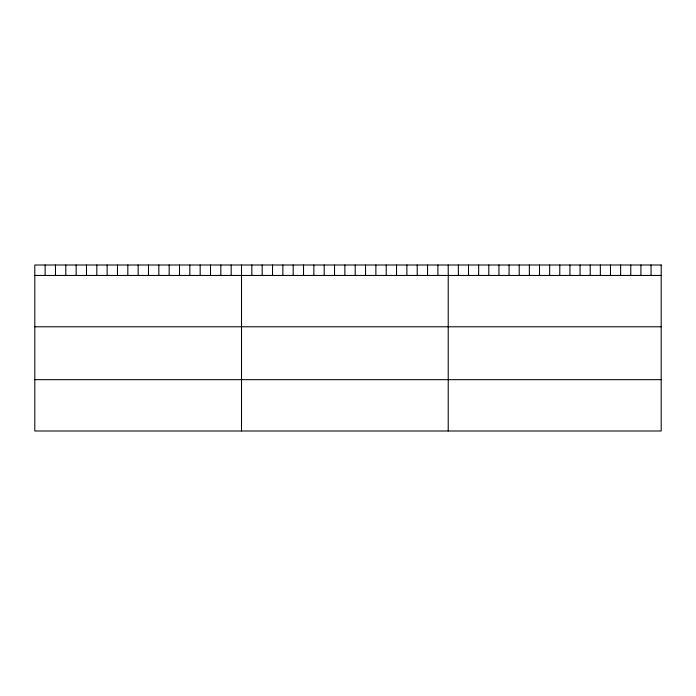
<?xml version="1.0" encoding="UTF-8"?>
<svg xmlns="http://www.w3.org/2000/svg" width="696" height="696" viewBox="0 0 696 696"><rect width="100%" height="100%" fill="white"/><g stroke="black" fill="none" stroke-linecap="round" stroke-linejoin="round"><path stroke-width="1.04" d="M34.8 275.451L661.2 275.451M34.8 326.781L661.2 326.781M34.8 379.668L661.2 379.668M651.056 265.002L651.056 275.451M640.92 265.002L640.92 275.451M630.776 265.002L630.776 275.451M620.632 265.002L620.632 275.451M610.488 265.002L610.488 275.451M600.352 265.002L600.352 275.451M590.208 265.002L590.208 275.451M580.064 265.002L580.064 275.451M569.928 265.002L569.928 275.451M559.784 265.002L559.784 275.451M549.64 265.002L549.64 275.451M539.496 265.002L539.496 275.451M529.36 265.002L529.36 275.451M519.216 265.002L519.216 275.451M509.072 265.002L509.072 275.451M498.936 265.002L498.936 275.451M488.792 265.002L488.792 275.451M478.648 265.002L478.648 275.451M468.504 265.002L468.504 275.451M458.368 265.002L458.368 275.451M448.224 265.002L448.224 430.998M437.888 265.002L437.888 275.451M427.553 265.002L427.553 275.451M417.217 265.002L417.217 275.451M406.882 265.002L406.882 275.451M396.546 265.002L396.546 275.451M386.21 265.002L386.21 275.451M375.875 265.002L375.875 275.451M365.539 265.002L365.539 275.451M355.204 265.002L355.204 275.451M344.868 265.002L344.868 275.451M334.532 265.002L334.532 275.451M324.197 265.002L324.197 275.451M313.861 265.002L313.861 275.451M303.526 265.002L303.526 275.451M293.19 265.002L293.19 275.451M282.854 265.002L282.854 275.451M272.519 265.002L272.519 275.451M262.183 265.002L262.183 275.451M251.848 265.002L251.848 275.451M241.512 265.002L241.512 430.998M231.176 265.002L231.176 275.451M220.841 265.002L220.841 275.451M210.505 265.002L210.505 275.451M200.17 265.002L200.17 275.451M189.834 265.002L189.834 275.451M179.498 265.002L179.498 275.451M169.163 265.002L169.163 275.451M158.827 265.002L158.827 275.451M148.492 265.002L148.492 275.451M138.156 265.002L138.156 275.451M127.82 265.002L127.82 275.451M117.485 265.002L117.485 275.451M107.149 265.002L107.149 275.451M96.814 265.002L96.814 275.451M86.478 265.002L86.478 275.451M76.142 265.002L76.142 275.451M65.807 265.002L65.807 275.451M55.471 265.002L55.471 275.451M45.136 265.002L45.136 275.451M661.2 265.002L34.8 265.002L34.8 430.998L661.2 430.998L661.2 265.002"/></g></svg>
